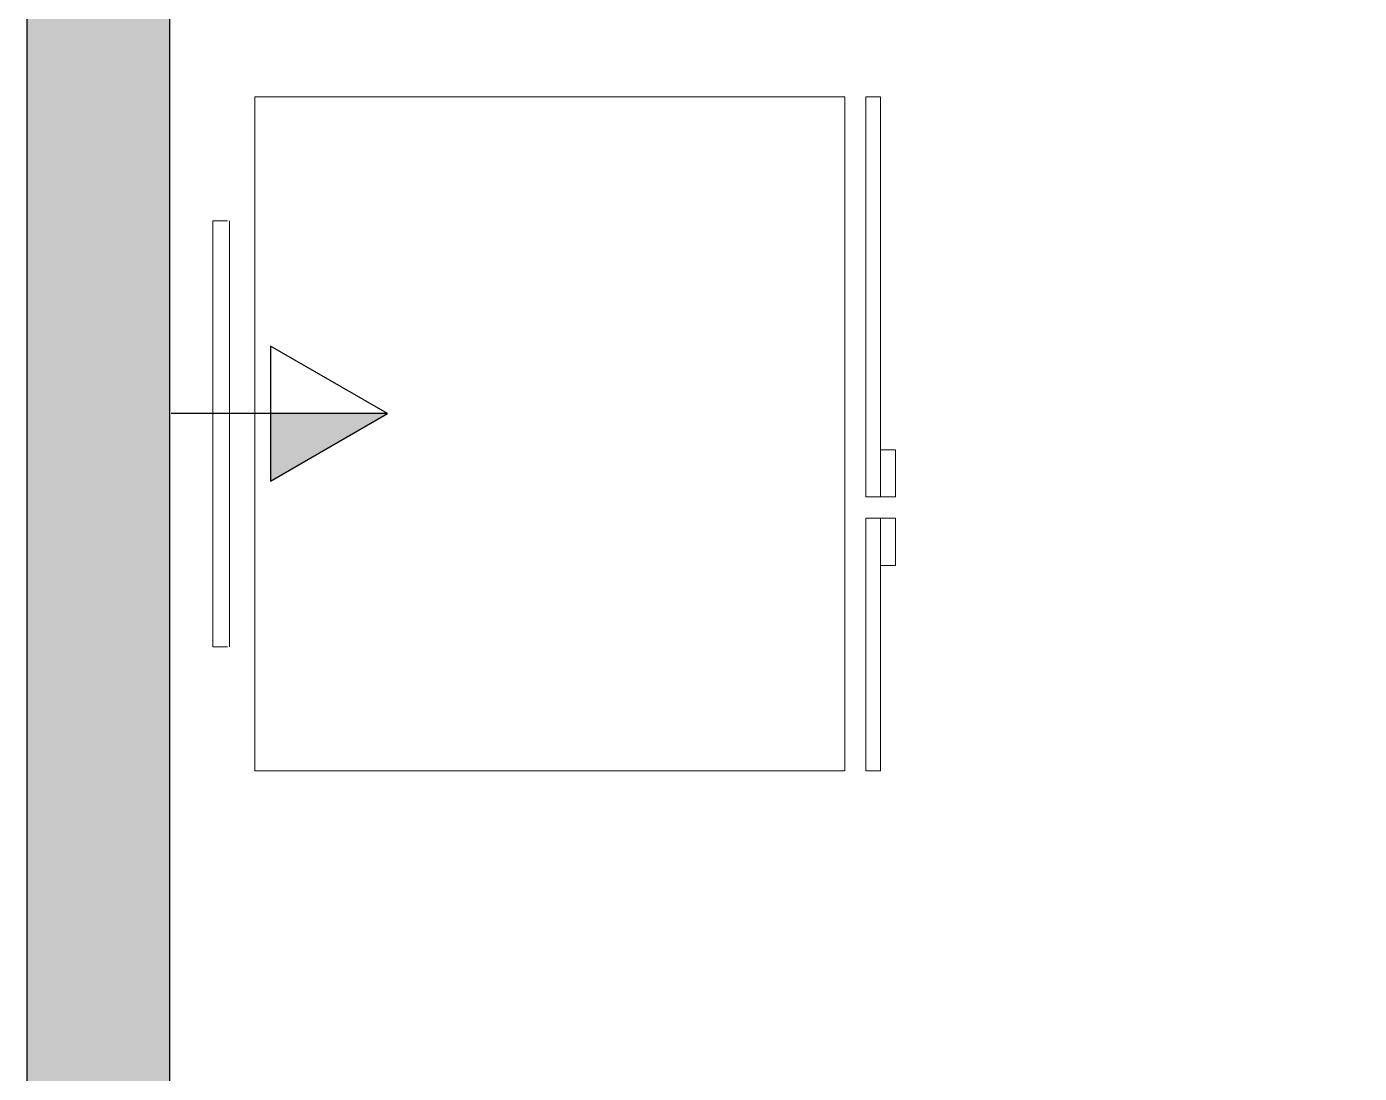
# Model space of a CAD drawing. Header units: inches. Extents: x 2 to 116, y 2 to 108.
# Drawn here: x 33.234 to 34.635, y 42.902 to 44.002 of the extents above; entities that cross this region are included whole.
import ezdxf

# ---------------------------------------------------------------- set-up
doc = ezdxf.new("R2010")
doc.units = ezdxf.units.IN
doc.header["$MEASUREMENT"] = 0
doc.layers.add('13 MOBÍLIA', color=252, linetype='Continuous', lineweight=9)
doc.layers.add('PLANTA TUGS_TUES', color=7, linetype='Continuous')
doc.layers.add('TOMADAS', color=170, linetype='Continuous')

# ---------------------------------------------------------------- blocks, each defined once
blk = doc.blocks.new('GELADEIRA 2 PORTAS')
at = {"layer": '13 MOBÍLIA', "ltscale": 3.5}
for p, q in [((0.1305, -0.0057), (0.5781, -0.0057)), ((0.1305, -0.0212), (0.1305, -0.0057)), ((0.5781, -0.0212), (0.5781, -0.0057)), ((0.1305, -0.0234), (0.5781, -0.0234)), ((0, -0.05), (0.7086, -0.05)), ((0, -0.67), (0, -0.05)), ((0.7086, -0.05), (0.7086, -0.67)), ((0.7086, -0.67), (0, -0.67)), ((0, -0.6921), (0.2657, -0.6921)), ((0, -0.7076), (0, -0.6921)), ((0.2657, -0.7076), (0.2657, -0.6921)), ((0.288, -0.6921), (0.7086, -0.6921)), ((0.288, -0.7076), (0.288, -0.6921)), ((0.7086, -0.7076), (0.7086, -0.6921)), ((0, -0.7076), (0.2657, -0.7076)), ((0.2159, -0.7076), (0.2657, -0.7076)), ((0.2159, -0.7231), (0.2159, -0.7076)), ((0.2657, -0.7231), (0.2657, -0.7076)), ((0.288, -0.7231), (0.288, -0.7076)), ((0.288, -0.7076), (0.3377, -0.7076)), ((0.288, -0.7076), (0.7086, -0.7076)), ((0.3377, -0.7231), (0.3377, -0.7076)), ((0.2159, -0.7231), (0.2657, -0.7231)), ((0.288, -0.7231), (0.3377, -0.7231))]:
    blk.add_line(p, q, dxfattribs=at)
blk = doc.blocks.new('TUG MÉDIA 120CM_')
at = {"layer": 'TOMADAS', "ltscale": 0.5}
h = blk.add_hatch(color=256, dxfattribs=at)
h.dxf.hatch_style = 1
h.paths.add_polyline_path([(0.2454, 0), (0.1227, 0), (0.1227, -0.0709)])
for p, q in [((0.1227, 0), (0.0181, 0)), ((0.2454, 0), (0.1227, 0))]:
    blk.add_line(p, q, dxfattribs=at)
blk.add_lwpolyline([(0.1227, -0.0709), (0.2454, 0), (0.1227, 0.0709), (0.1227, -0.0709)], dxfattribs=at)

msp = doc.modelspace()

# ---------------------------------------------------------------- hatches: boundary and pattern name
at = {"layer": 'PLANTA TUGS_TUES'}
h = msp.add_hatch(color=256, dxfattribs=at)
h.dxf.hatch_style = 1
h.paths.add_polyline_path([(33.3844, 46.2915), (34.6651, 46.2915), (34.6651, 46.4415), (33.2344, 46.4415), (33.2344, 38.9915), (33.3844, 38.9915)])
h.paths.add_polyline_path([(37.9344, 46.2915), (37.7844, 46.2915), (37.7844, 46.0265), (37.9344, 46.0265), (37.9344, 46.0515)])
h.paths.add_polyline_path([(37.9344, 46.4415), (36.6651, 46.4415), (36.6651, 46.2915), (37.7844, 46.2915), (37.9344, 46.2915)])

# ---------------------------------------------------------------- linework, layer by layer
for p, q in [((33.2344, 52.8415), (33.2344, 32.8415)), ((33.3844, 46.2915), (33.3844, 38.9915))]:
    msp.add_line(p, q)
for p, q in [((33.2344, 52.8415), (33.2344, 32.8415)), ((33.3844, 46.2915), (33.3844, 38.9915))]:
    msp.add_line(p, q, dxfattribs=at)

# ---------------------------------------------------------------- block references
at = {"layer": 'PLANTA TUGS_TUES', "rotation": 90}
msp.add_blockref('GELADEIRA 2 PORTAS', (33.4243, 43.2195), dxfattribs=at)
at = {"layer": 'TOMADAS'}
msp.add_blockref('TUG MÉDIA 120CM_', (33.3681, 43.5951), dxfattribs=at)

doc.saveas('drawing.dxf')
